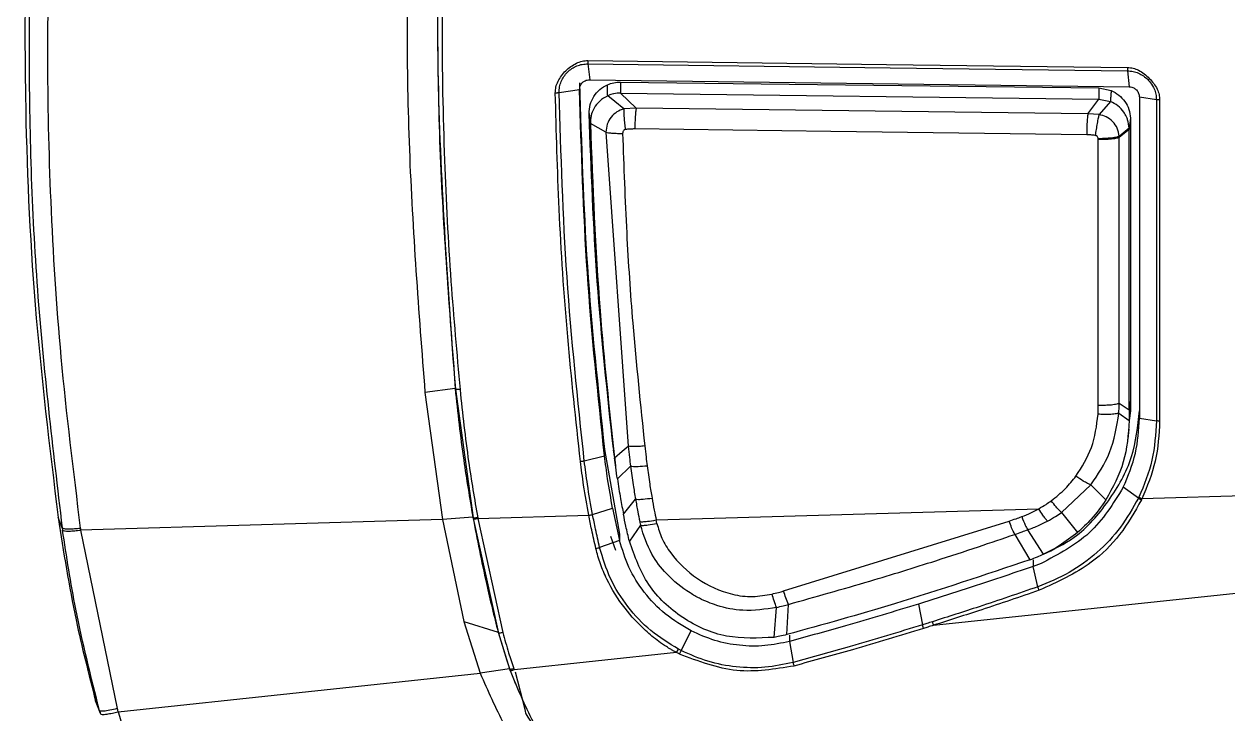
# Model space of a CAD drawing. Extents: x 412 to 492, y 622 to 766.
# Drawn here: x 446.957 to 449.342, y 644.522 to 645.889 of the extents above; entities that cross this region are included whole.
import ezdxf

# ---------------------------------------------------------------- set-up
doc = ezdxf.new("R2010")
doc.units = 0
doc.header["$MEASUREMENT"] = 0
doc.layers.add('1', color=4, linetype='Continuous')
doc.layers.add('GEOMETRY', color=4, linetype='Continuous', lineweight=25)

# ---------------------------------------------------------------- blocks, each defined once
blk = doc.blocks.new('2024 Beam 220V LL')
at = {"layer": 'GEOMETRY'}
for p, q in [((36.1217, 3.0514), (36.1251, 3.0198)), ((37.1907, 3.0443), (37.1905, 3.0418)), ((37.1906, 3.0377), (37.194, 3.0062)), ((36.1251, 3.0198), (37.194, 3.0062)), ((36.1863, 3.0154), (36.1863, 2.9937)), ((36.1863, 3.0154), (37.134, 3.004)), ((36.0647, 2.9947), (36.1051, 3.0005)), ((36.1863, 2.9937), (36.217, 2.9639)), ((36.1863, 2.9937), (37.134, 2.9815)), ((37.1121, 2.9524), (37.134, 2.9815)), ((37.134, 3.004), (37.134, 2.9815)), ((37.134, 3.004), (37.1581, 2.9989)), ((37.134, 2.9815), (37.1568, 2.9769)), ((37.2477, 2.9804), (37.214, 2.9856)), ((36.217, 2.9639), (36.1929, 2.9623)), ((37.1122, 2.9524), (36.2171, 2.9639)), ((37.1568, 2.9769), (37.1341, 2.951)), ((37.2477, 2.9803), (37.2477, 2.344)), ((37.2542, 2.9799), (37.2542, 2.3435)), ((36.124, 2.9528), (36.1264, 2.9335)), ((36.1573, 2.9162), (36.1264, 2.9335)), ((37.1341, 2.951), (37.1122, 2.9524)), ((37.1964, 2.944), (37.1939, 2.924)), ((37.1965, 2.9414), (37.194, 2.9214)), ((37.1965, 2.9413), (37.1964, 2.3848)), ((36.1573, 2.9162), (36.2013, 2.2938)), ((37.194, 2.9239), (37.1741, 2.9076)), ((37.194, 2.9214), (37.1742, 2.9053)), ((37.194, 2.9239), (37.194, 2.9214)), ((37.1327, 2.9014), (37.1327, 2.903)), ((37.1327, 2.3745), (37.1327, 2.9013)), ((37.1742, 2.9053), (37.1741, 2.9076)), ((37.1742, 2.3785), (37.1742, 2.9053)), ((35.8585, 2.4081), (35.7988, 2.4004)), ((35.7988, 2.4004), (35.8333, 2.1486)), ((35.8591, 2.4066), (35.8585, 2.4081)), ((35.8591, 2.4066), (35.8943, 2.1518)), ((37.194, 2.3654), (37.1742, 2.3785)), ((37.1964, 2.3848), (37.194, 2.3654)), ((37.194, 2.3654), (37.194, 2.3448)), ((37.1964, 2.3641), (37.194, 2.3448)), ((37.1964, 2.3848), (37.1964, 2.3641)), ((37.1734, 2.3592), (37.194, 2.3448)), ((37.214, 2.3496), (37.2477, 2.344)), ((37.1917, 2.3079), (37.1941, 2.3273)), ((36.1144, 2.2649), (36.1544, 2.2747)), ((36.1545, 2.2874), (36.1842, 2.1195)), ((36.1545, 2.2748), (36.1545, 2.2874)), ((36.172, 2.2892), (36.1743, 2.2707)), ((36.174, 2.2735), (36.1723, 2.2866)), ((36.174, 2.2736), (36.1763, 2.255)), ((36.18, 2.2288), (36.206, 2.2543)), ((37.06, 2.1625), (37.1178, 2.2172)), ((37.1178, 2.2172), (37.1478, 2.1873)), ((37.2121, 2.191), (37.1822, 2.2125)), ((37.4625, 2.1965), (37.219, 2.1893)), ((36.1309, 2.1582), (36.1706, 2.1707)), ((36.1706, 2.1707), (36.1842, 2.1072)), ((36.192, 2.1591), (36.2159, 2.1888)), ((37.213, 2.1928), (37.2121, 2.1909)), ((35.0801, 2.132), (35.0721, 2.1523)), ((35.8333, 2.1486), (35.1166, 2.1275)), ((35.8937, 2.1533), (35.8333, 2.1486)), ((35.8333, 2.1486), (35.876, 1.9464)), ((35.8943, 2.1518), (35.8937, 2.1533)), ((35.8946, 2.1503), (35.9443, 1.9236)), ((35.9035, 2.1506), (36.1233, 2.1571)), ((35.9035, 2.1506), (35.953, 1.9245)), ((36.2568, 2.1476), (37.0149, 2.1699)), ((36.2583, 2.1405), (36.2568, 2.1476)), ((37.06, 2.1625), (37.0918, 2.1231)), ((35.1166, 2.1275), (35.1891, 1.7737)), ((36.2258, 2.1371), (36.2037, 2.1054)), ((36.5092, 2.0069), (36.9558, 2.1452)), ((37.024, 2.0797), (36.9931, 2.1281)), ((36.1842, 2.1072), (36.1448, 2.0931)), ((36.1666, 2.1156), (36.1763, 2.0879)), ((36.1842, 2.1195), (36.1842, 2.1072)), ((36.9674, 2.1191), (36.997, 2.0688)), ((37.0194, 2.0615), (37.0038, 2.0557)), ((37.0132, 2.0152), (37.0038, 2.0557)), ((37.0039, 2.0689), (37.0039, 2.0557)), ((36.806, 1.9389), (37.5033, 2.0128)), ((36.5157, 1.9204), (36.5188, 1.9804)), ((36.7764, 1.9809), (36.7846, 1.9399)), ((36.4903, 1.915), (36.4954, 1.9742)), ((35.876, 1.9464), (35.9083, 1.8437)), ((35.876, 1.9464), (35.9437, 1.925)), ((35.9437, 1.925), (35.9443, 1.9236)), ((35.9437, 1.925), (35.966, 1.8529)), ((35.9443, 1.9236), (35.9612, 1.8688)), ((36.3065, 1.8889), (36.3263, 1.9277)), ((36.5212, 1.9194), (36.5212, 1.907)), ((36.2971, 1.8849), (35.9764, 1.8509)), ((36.3065, 1.8889), (36.3008, 1.8919)), ((36.5212, 1.907), (36.5281, 1.8654)), ((35.9612, 1.8688), (35.9666, 1.8515)), ((35.1907, 1.7676), (35.9083, 1.8437)), ((35.966, 1.8529), (35.9083, 1.8437)), ((35.9666, 1.8515), (35.966, 1.8529)), ((35.9764, 1.8258), (35.9771, 1.8242)), ((35.1463, 1.789), (35.155, 1.7662)), ((35.1541, 1.7696), (35.1463, 1.789))]:
    blk.add_line(p, q, dxfattribs=at)
at = {"layer": 'GEOMETRY', "flags": 128}
for points in [[(36.1215, 3.058), (36.7133, 3.0504), (37.1907, 3.0443)], [(36.1217, 3.0514), (36.7203, 3.0437), (37.1906, 3.0377)], [(36.1929, 2.9623), (36.1749, 2.9768), (36.1608, 2.9882)], [(37.1097, 2.911), (36.603, 2.9174), (36.2147, 2.9224)], [(36.1743, 2.2707), (36.1894, 2.2837), (36.2013, 2.2938)], [(37.219, 2.1894), (37.2185, 2.1883), (37.2181, 2.1875)], [(35.9033, 2.1521), (35.9034, 2.1513), (35.9035, 2.1506)], [(35.9776, 1.8464), (35.9969, 1.7724), (35.9976, 1.7678), (35.998, 1.7655), (35.998, 1.7652), (35.9981, 1.7651), (35.9981, 1.765), (35.9981, 1.765), (35.9981, 1.765), (35.9981, 1.765), (35.9981, 1.765), (35.9981, 1.765), (35.9981, 1.7649), (35.9982, 1.7647), (35.9987, 1.7637), (36.0027, 1.7569), (36.0324, 1.7117), (36.0917, 1.6373), (36.1559, 1.5679), (36.2361, 1.4934), (36.2738, 1.4656), (36.3261, 1.434), (36.4345, 1.3851), (36.5816, 1.3455)]]:
    blk.add_lwpolyline(points, dxfattribs=at)
at = {"layer": 'GEOMETRY'}
for points, knots in [([(35.0721, 4.0462), (35.0514, 3.868), (35.0104, 3.5165), (35.0023, 3.024), (35.0214, 2.5702), (35.0551, 2.2926), (35.0721, 2.1523)], [0, 0, 0, 0, 0.283158, 0.558604, 0.776831, 1, 1, 1, 1]), ([(35.0801, 4.0237), (35.0614, 3.8666), (35.024, 3.5524), (35.0099, 3.0778), (35.024, 2.6032), (35.0614, 2.2891), (35.0801, 2.132)], [0, 0, 0, 0, 0.250007, 0.500002, 0.749995, 1, 1, 1, 1]), ([(35.116, 4.0135), (35.102, 3.9008), (35.0753, 3.6857), (35.0555, 3.3716), (35.0489, 3.0728), (35.0555, 2.7739), (35.0752, 2.4597), (35.102, 2.2445), (35.116, 2.1316)], [0, 0, 0, 0, 0.1804908, 0.3443497, 0.4998914, 0.6554562, 0.8193864, 1, 1, 1, 1]), ([(35.7988, 3.8454), (35.7865, 3.6856), (35.7617, 3.3649), (35.7617, 2.882), (35.7864, 2.5608), (35.7988, 2.4004)], [0, 0, 0, 0, 0.332135, 0.666616, 1, 1, 1, 1]), ([(35.8585, 3.8418), (35.8478, 3.7076), (35.8264, 3.4402), (35.8187, 2.9612), (35.8434, 2.618), (35.8585, 2.4081)], [0, 0, 0, 0, 0.281226, 0.560483, 1, 1, 1, 1]), ([(35.8591, 3.8401), (35.8469, 3.681), (35.8223, 3.3628), (35.8223, 2.8837), (35.8469, 2.5656), (35.8591, 2.4066)], [0, 0, 0, 0, 0.333334, 0.666667, 1, 1, 1, 1]), ([(35.8682, 3.838), (35.862, 3.7684), (35.8488, 3.6201), (35.8361, 3.383), (35.8309, 3.1265), (35.8358, 2.869), (35.8484, 2.6287), (35.8618, 2.4775), (35.8682, 2.4061)], [0, 0, 0, 0, 0.146057, 0.311401, 0.496566, 0.682527, 0.850056, 1, 1, 1, 1]), ([(36.057, 2.9942), (36.0572, 2.9979), (36.0577, 3.0058), (36.0639, 3.0213), (36.0768, 3.0386), (36.0943, 3.0513), (36.1098, 3.0574), (36.1177, 3.0578), (36.1215, 3.058)], [0, 0, 0, 0, 0.11386, 0.239628, 0.500834, 0.761657, 0.886813, 1, 1, 1, 1]), ([(36.1215, 3.058), (36.1215, 3.0579), (36.1215, 3.0578), (36.1215, 3.0576), (36.1215, 3.0575)], [0, 0, 0, 0, 0.558968, 1, 1, 1, 1]), ([(36.1215, 3.0575), (36.1215, 3.057), (36.1215, 3.0557), (36.1215, 3.0541), (36.1216, 3.0526), (36.1216, 3.0518), (36.1217, 3.0514)], [0, 0, 0, 0, 0.248635, 0.50106, 0.752941, 1, 1, 1, 1]), ([(36.0647, 2.9947), (36.0648, 2.9984), (36.0651, 3.0059), (36.0695, 3.0202), (36.0799, 3.0362), (36.096, 3.0465), (36.1104, 3.051), (36.1179, 3.0513), (36.1217, 3.0514)], [0, 0, 0, 0, 0.124756, 0.249932, 0.499562, 0.749515, 0.875311, 1, 1, 1, 1]), ([(37.1905, 3.0418), (37.1906, 3.0407), (37.1906, 3.0394), (37.1906, 3.0382), (37.1906, 3.0378), (37.1906, 3.0377)], [0, 0, 0, 0, 0.676095, 0.881648, 1, 1, 1, 1]), ([(37.1906, 3.0377), (37.1943, 3.0374), (37.2017, 3.0369), (37.2159, 3.0321), (37.2279, 3.024), (37.2377, 3.0126), (37.2433, 3.0029), (37.2471, 2.9914), (37.2475, 2.9841), (37.2477, 2.9804)], [0, 0, 0, 0, 0.123372, 0.248974, 0.501224, 0.594725, 0.753295, 0.874184, 1, 1, 1, 1]), ([(37.1907, 3.0443), (37.1944, 3.044), (37.202, 3.0433), (37.2174, 3.0372), (37.2345, 3.0235), (37.2478, 3.0063), (37.2536, 2.9909), (37.254, 2.9835), (37.2542, 2.9799)], [0, 0, 0, 0, 0.11374, 0.231957, 0.502357, 0.771351, 0.888162, 1, 1, 1, 1]), ([(36.1051, 3.0005), (36.1053, 3.003), (36.1057, 3.0069), (36.1082, 3.0115), (36.1113, 3.0153), (36.1154, 3.018), (36.1204, 3.0197), (36.1234, 3.0198), (36.1251, 3.0198)], [0, 0, 0, 0, 0.2378516, 0.3642133, 0.4955218, 0.7058158, 0.8425073, 1, 1, 1, 1]), ([(36.1051, 3.0137), (36.1087, 2.8924), (36.116, 2.6498), (36.1416, 2.4082), (36.1545, 2.2874)], [0, 0, 0, 0, 0.499994, 1, 1, 1, 1]), ([(36.124, 2.9528), (36.1243, 2.9588), (36.125, 2.9709), (36.1327, 2.9874), (36.1444, 3.0014), (36.155, 3.0072), (36.1603, 3.0101)], [0, 0, 0, 0, 0.249886, 0.499657, 0.749331, 1, 1, 1, 1]), ([(36.1603, 3.0101), (36.1645, 3.0117), (36.1728, 3.0149), (36.1818, 3.0153), (36.1863, 3.0154)], [0, 0, 0, 0, 0.500553, 1, 1, 1, 1]), ([(36.1608, 2.9882), (36.1607, 2.9895), (36.1606, 2.9931), (36.1605, 2.999), (36.1604, 3.0051), (36.1603, 3.0087), (36.1603, 3.0101)], [0, 0, 0, 0, 0.171422, 0.4933914, 0.8110052, 1, 1, 1, 1]), ([(37.194, 3.0062), (37.1956, 3.006), (37.1987, 3.0057), (37.2036, 3.0036), (37.2078, 3.0005), (37.2109, 2.9966), (37.2133, 2.9919), (37.2137, 2.9881), (37.214, 2.9856)], [0, 0, 0, 0, 0.157969, 0.295639, 0.509403, 0.640318, 0.765712, 1, 1, 1, 1]), ([(36.057, 2.9942), (36.0577, 2.9942), (36.0591, 2.9942), (36.0611, 2.9943), (36.0631, 2.9945), (36.0641, 2.9946), (36.0647, 2.9947)], [0, 0, 0, 0, 0.247233, 0.499935, 0.752672, 1, 1, 1, 1]), ([(36.1068, 2.2637), (36.0978, 2.3459), (36.0797, 2.5123), (36.0634, 2.756), (36.0591, 2.9174), (36.057, 2.9942)], [0, 0, 0, 0, 0.33891, 0.685351, 1, 1, 1, 1]), ([(36.1144, 2.2649), (36.1015, 2.3862), (36.0756, 2.6288), (36.0683, 2.8727), (36.0647, 2.9947)], [0, 0, 0, 0, 0.499978, 1, 1, 1, 1]), ([(36.1608, 2.9882), (36.1552, 2.985), (36.1444, 2.9788), (36.1334, 2.9643), (36.1271, 2.9489), (36.1266, 2.9385), (36.1264, 2.9335)], [0, 0, 0, 0, 0.278669, 0.541097, 0.782299, 1, 1, 1, 1]), ([(36.1863, 2.9937), (36.1819, 2.9935), (36.1773, 2.9932), (36.1709, 2.9918), (36.1666, 2.9907), (36.1628, 2.9891), (36.1608, 2.9882)], [0, 0, 0, 0, 0.500162, 0.526629, 0.75029, 1, 1, 1, 1]), ([(37.1581, 2.9989), (37.1581, 2.9975), (37.1578, 2.9938), (37.1574, 2.9878), (37.157, 2.9818), (37.1568, 2.9782), (37.1568, 2.9769)], [0, 0, 0, 0, 0.185685, 0.503389, 0.82467, 1, 1, 1, 1]), ([(37.1581, 2.9989), (37.1634, 2.9961), (37.1738, 2.9906), (37.1858, 2.9773), (37.1942, 2.9615), (37.1957, 2.9498), (37.1964, 2.944)], [0, 0, 0, 0, 0.249956, 0.499759, 0.749395, 1, 1, 1, 1]), ([(37.214, 2.9856), (37.214, 2.8681), (37.214, 2.656), (37.214, 2.4441), (37.214, 2.3496)], [0, 0, 0, 0, 0.553771, 1, 1, 1, 1]), ([(36.1929, 2.9623), (36.1881, 2.9605), (36.1785, 2.9571), (36.167, 2.9462), (36.1588, 2.9322), (36.1578, 2.9216), (36.1573, 2.9162)], [0, 0, 0, 0, 0.239809, 0.485865, 0.739414, 1, 1, 1, 1]), ([(36.1929, 2.9623), (36.1928, 2.96), (36.1925, 2.9555), (36.193, 2.9451), (36.194, 2.9333), (36.195, 2.9253), (36.1955, 2.9214)], [0, 0, 0, 0, 0.251344, 0.509997, 0.763286, 1, 1, 1, 1]), ([(36.2172, 2.9639), (36.2168, 2.9614), (36.216, 2.9564), (36.2152, 2.9451), (36.2147, 2.9333), (36.2147, 2.926), (36.2147, 2.9224)], [0, 0, 0, 0, 0.2738744, 0.5615067, 0.7861253, 1, 1, 1, 1]), ([(37.1939, 2.924), (37.1933, 2.9296), (37.1923, 2.9373), (37.188, 2.9479), (37.1824, 2.9577), (37.172, 2.969), (37.1619, 2.9743), (37.1568, 2.9769)], [0, 0, 0, 0, 0.249722, 0.340129, 0.499894, 0.74949, 1, 1, 1, 1]), ([(37.2542, 2.9799), (37.2536, 2.9799), (37.2524, 2.9799), (37.2506, 2.98), (37.249, 2.9802), (37.2482, 2.9803), (37.2477, 2.9803)], [0, 0, 0, 0, 0.24786, 0.500009, 0.752154, 1, 1, 1, 1]), ([(36.172, 2.2892), (36.1601, 2.3996), (36.1364, 2.6203), (36.1281, 2.842), (36.124, 2.9528)], [0, 0, 0, 0, 0.500006, 1, 1, 1, 1]), ([(36.1264, 2.9335), (36.1312, 2.8095), (36.1398, 2.588), (36.1638, 2.3677), (36.1743, 2.2707)], [0, 0, 0, 0, 0.559992, 1, 1, 1, 1]), ([(37.1122, 2.9524), (37.1118, 2.95), (37.111, 2.945), (37.1102, 2.9336), (37.1098, 2.9218), (37.1097, 2.9145), (37.1097, 2.911)], [0, 0, 0, 0, 0.273876, 0.561506, 0.786123, 1, 1, 1, 1]), ([(37.1341, 2.951), (37.1336, 2.9488), (37.1324, 2.9445), (37.1304, 2.9339), (37.1283, 2.9218), (37.1272, 2.9136), (37.1266, 2.9096)], [0, 0, 0, 0, 0.250754, 0.508686, 0.763415, 1, 1, 1, 1]), ([(37.1741, 2.9076), (37.1732, 2.9132), (37.1715, 2.924), (37.1618, 2.9376), (37.1491, 2.9473), (37.139, 2.9498), (37.1341, 2.951)], [0, 0, 0, 0, 0.265272, 0.519637, 0.76467, 1, 1, 1, 1]), ([(37.1964, 2.944), (37.1965, 2.9435), (37.1965, 2.9426), (37.1965, 2.9417), (37.1965, 2.9414)], [0, 0, 0, 0, 0.562342, 1, 1, 1, 1]), ([(36.1573, 2.9162), (36.1589, 2.9158), (36.1622, 2.915), (36.1702, 2.9142), (36.1798, 2.9137), (36.1869, 2.9137), (36.1904, 2.9138)], [0, 0, 0, 0, 0.245422, 0.500011, 0.754594, 1, 1, 1, 1]), ([(36.1955, 2.9214), (36.1952, 2.9213), (36.1945, 2.9212), (36.1932, 2.9204), (36.1918, 2.9189), (36.1906, 2.9166), (36.1904, 2.9147), (36.1904, 2.9138)], [0, 0, 0, 0, 0.092626, 0.215101, 0.452844, 0.704062, 1, 1, 1, 1]), ([(36.1904, 2.9138), (36.1927, 2.8479), (36.1971, 2.7224), (36.211, 2.5157), (36.2257, 2.3752), (36.2342, 2.2942)], [0, 0, 0, 0, 0.318052, 0.606449, 1, 1, 1, 1]), ([(36.2147, 2.9224), (36.2113, 2.9224), (36.2049, 2.9224), (36.1985, 2.9217), (36.1955, 2.9214)], [0, 0, 0, 0, 0.527439, 1, 1, 1, 1]), ([(37.1266, 2.9096), (37.1237, 2.91), (37.118, 2.9107), (37.1124, 2.9109), (37.1097, 2.911)], [0, 0, 0, 0, 0.528494, 1, 1, 1, 1]), ([(37.1327, 2.9031), (37.1325, 2.904), (37.1322, 2.9059), (37.1306, 2.9079), (37.1286, 2.9091), (37.1273, 2.9095), (37.1266, 2.9096)], [0, 0, 0, 0, 0.297233, 0.574834, 0.789335, 1, 1, 1, 1]), ([(37.194, 2.3654), (37.194, 2.4691), (37.194, 2.6544), (37.194, 2.8398), (37.194, 2.9214)], [0, 0, 0, 0, 0.5599999, 1, 1, 1, 1]), ([(37.1741, 2.9077), (37.1721, 2.907), (37.1678, 2.9057), (37.1565, 2.9042), (37.1442, 2.9033), (37.1364, 2.9032), (37.1327, 2.9031)], [0, 0, 0, 0, 0.273098, 0.561764, 0.786977, 1, 1, 1, 1]), ([(37.1742, 2.9053), (37.1721, 2.9047), (37.1679, 2.9034), (37.1565, 2.9021), (37.1443, 2.9014), (37.1365, 2.9014), (37.1327, 2.9014)], [0, 0, 0, 0, 0.273039, 0.561709, 0.78695, 1, 1, 1, 1]), ([(35.8585, 2.4081), (35.8637, 2.3607), (35.8728, 2.2755), (35.8873, 2.1909), (35.8937, 2.1533)], [0, 0, 0, 0, 0.5558259, 1, 1, 1, 1]), ([(35.8682, 2.4061), (35.8669, 2.406), (35.8643, 2.4059), (35.8614, 2.4059), (35.8596, 2.4062), (35.8593, 2.4065), (35.8591, 2.4066)], [0, 0, 0, 0, 0.271999, 0.561976, 0.787992, 1, 1, 1, 1]), ([(35.8682, 2.4061), (35.8733, 2.3584), (35.8825, 2.2734), (35.8969, 2.1891), (35.9033, 2.1521)], [0, 0, 0, 0, 0.561254, 1, 1, 1, 1]), ([(37.0222, 2.0789), (37.0439, 2.0893), (37.0958, 2.114), (37.1551, 2.1838), (37.2044, 2.2689), (37.2109, 2.3331), (37.214, 2.3639)], [0, 0, 0, 0, 0.197101, 0.471418, 0.745615, 1, 1, 1, 1]), ([(37.1323, 2.3571), (37.1324, 2.3603), (37.1326, 2.3661), (37.1327, 2.3719), (37.1327, 2.3745)], [0, 0, 0, 0, 0.555011, 1, 1, 1, 1]), ([(37.1742, 2.3785), (37.1721, 2.3778), (37.1679, 2.3765), (37.1565, 2.3751), (37.1443, 2.3745), (37.1365, 2.3745), (37.1327, 2.3745)], [0, 0, 0, 0, 0.273044, 0.561717, 0.786955, 1, 1, 1, 1]), ([(37.1734, 2.3592), (37.1736, 2.3628), (37.174, 2.3692), (37.1741, 2.3756), (37.1742, 2.3785)], [0, 0, 0, 0, 0.555688, 1, 1, 1, 1]), ([(37.0885, 2.2345), (37.1001, 2.2528), (37.1239, 2.2903), (37.1294, 2.3345), (37.1323, 2.3571)], [0, 0, 0, 0, 0.488895, 1, 1, 1, 1]), ([(37.1178, 2.2172), (37.1318, 2.2378), (37.161, 2.2808), (37.1692, 2.3323), (37.1734, 2.3592)], [0, 0, 0, 0, 0.479675, 1, 1, 1, 1]), ([(37.1734, 2.3592), (37.1713, 2.3586), (37.1669, 2.3575), (37.1557, 2.3567), (37.1437, 2.3565), (37.136, 2.3569), (37.1323, 2.3571)], [0, 0, 0, 0, 0.273296, 0.561653, 0.786703, 1, 1, 1, 1]), ([(37.194, 2.3448), (37.192, 2.3168), (37.1879, 2.2609), (37.1612, 2.2118), (37.1478, 2.1873)], [0, 0, 0, 0, 0.500004, 1, 1, 1, 1]), ([(37.1822, 2.2125), (37.1915, 2.2347), (37.2099, 2.2785), (37.2127, 2.3261), (37.214, 2.3496)], [0, 0, 0, 0, 0.506786, 1, 1, 1, 1]), ([(37.2477, 2.344), (37.2463, 2.3178), (37.2433, 2.2653), (37.2232, 2.2169), (37.2131, 2.1927)], [0, 0, 0, 0, 0.499916, 1, 1, 1, 1]), ([(37.2542, 2.3435), (37.2527, 2.3168), (37.2498, 2.2633), (37.2292, 2.214), (37.219, 2.1894)], [0, 0, 0, 0, 0.500252, 1, 1, 1, 1]), ([(37.2542, 2.3435), (37.2528, 2.3436), (37.2504, 2.3437), (37.2485, 2.3439), (37.2477, 2.344)], [0, 0, 0, 0, 0.560191, 1, 1, 1, 1]), ([(36.2342, 2.2942), (36.2303, 2.2938), (36.2224, 2.2931), (36.2099, 2.2928), (36.2045, 2.2934), (36.2013, 2.2938)], [0, 0, 0, 0, 0.276323, 0.562822, 1, 1, 1, 1]), ([(36.2013, 2.2938), (36.2021, 2.2864), (36.2037, 2.2732), (36.2053, 2.2601), (36.206, 2.2543)], [0, 0, 0, 0, 0.563212, 1, 1, 1, 1]), ([(36.2342, 2.2942), (36.2351, 2.2869), (36.2366, 2.2738), (36.2382, 2.2608), (36.2389, 2.255)], [0, 0, 0, 0, 0.559906, 1, 1, 1, 1]), ([(36.1706, 2.1707), (36.1671, 2.1901), (36.1609, 2.2246), (36.1564, 2.2595), (36.1545, 2.2748)], [0, 0, 0, 0, 0.560339, 1, 1, 1, 1]), ([(36.18, 2.2288), (36.1788, 2.2366), (36.1768, 2.2505), (36.1751, 2.2645), (36.1743, 2.2707)], [0, 0, 0, 0, 0.559999, 1, 1, 1, 1]), ([(36.1068, 2.2637), (36.1083, 2.2639), (36.1111, 2.2642), (36.1134, 2.2647), (36.1144, 2.2649)], [0, 0, 0, 0, 0.560002, 1, 1, 1, 1]), ([(36.1233, 2.1571), (36.1197, 2.1769), (36.1133, 2.2123), (36.1087, 2.248), (36.1068, 2.2637)], [0, 0, 0, 0, 0.559752, 1, 1, 1, 1]), ([(36.1309, 2.1582), (36.1273, 2.1781), (36.1209, 2.2135), (36.1164, 2.2492), (36.1144, 2.2649)], [0, 0, 0, 0, 0.559996, 1, 1, 1, 1]), ([(36.206, 2.2543), (36.2079, 2.2541), (36.2116, 2.2536), (36.2226, 2.2535), (36.2328, 2.2545), (36.2389, 2.255)], [0, 0, 0, 0, 0.276311, 0.562846, 1, 1, 1, 1]), ([(36.206, 2.2543), (36.2077, 2.2419), (36.2106, 2.22), (36.2143, 2.1982), (36.2159, 2.1888)], [0, 0, 0, 0, 0.5702091, 1, 1, 1, 1]), ([(36.2389, 2.255), (36.2406, 2.2429), (36.2434, 2.2215), (36.247, 2.2002), (36.2486, 2.1911)], [0, 0, 0, 0, 0.5693445, 1, 1, 1, 1]), ([(36.18, 2.2288), (36.182, 2.2157), (36.1856, 2.1925), (36.1901, 2.1693), (36.192, 2.1591)], [0, 0, 0, 0, 0.560011, 1, 1, 1, 1]), ([(37.0394, 2.1856), (37.0491, 2.1934), (37.0673, 2.2079), (37.0818, 2.2261), (37.0885, 2.2345)], [0, 0, 0, 0, 0.536037, 1, 1, 1, 1]), ([(37.1178, 2.2172), (37.1157, 2.218), (37.1115, 2.2198), (37.1015, 2.2254), (37.0934, 2.2311), (37.0885, 2.2345)], [0, 0, 0, 0, 0.276687, 0.562549, 1, 1, 1, 1]), ([(36.2159, 2.1888), (36.2177, 2.1887), (36.2215, 2.1883), (36.2324, 2.1888), (36.2425, 2.1902), (36.2486, 2.1911)], [0, 0, 0, 0, 0.276305, 0.56284, 1, 1, 1, 1]), ([(36.2159, 2.1888), (36.2174, 2.1805), (36.22, 2.1657), (36.223, 2.1509), (36.2243, 2.1443)], [0, 0, 0, 0, 0.558633, 1, 1, 1, 1]), ([(36.2486, 2.1911), (36.25, 2.183), (36.2526, 2.1685), (36.2555, 2.154), (36.2568, 2.1476)], [0, 0, 0, 0, 0.558562, 1, 1, 1, 1]), ([(37.2122, 2.1909), (37.2011, 2.1711), (37.1788, 2.1315), (37.1315, 2.0821), (37.0765, 2.0413), (37.0343, 2.0239), (37.0132, 2.0152)], [0, 0, 0, 0, 0.24982, 0.500108, 0.750265, 1, 1, 1, 1]), ([(37.0149, 2.1699), (37.0197, 2.1727), (37.0281, 2.1776), (37.036, 2.1832), (37.0394, 2.1856)], [0, 0, 0, 0, 0.5708386, 1, 1, 1, 1]), ([(37.2181, 2.1875), (37.2048, 2.1638), (37.1788, 2.1172), (37.1114, 2.0517), (37.0513, 2.0245), (37.0153, 2.0082)], [0, 0, 0, 0, 0.293408, 0.576904, 1, 1, 1, 1]), ([(37.06, 2.1625), (37.0584, 2.164), (37.0552, 2.1668), (37.0481, 2.1744), (37.0427, 2.1814), (37.0394, 2.1856)], [0, 0, 0, 0, 0.277301, 0.562081, 1, 1, 1, 1]), ([(37.1478, 2.1873), (37.1386, 2.1742), (37.1222, 2.1508), (37.1011, 2.1316), (37.0918, 2.1231)], [0, 0, 0, 0, 0.55976, 1, 1, 1, 1]), ([(37.2122, 2.1908), (37.2126, 2.1906), (37.2134, 2.19), (37.2148, 2.1891), (37.2164, 2.1883), (37.2176, 2.1877), (37.2181, 2.1874)], [0, 0, 0, 0, 0.247895, 0.500181, 0.752374, 1, 1, 1, 1]), ([(37.2191, 2.1893), (37.2178, 2.19), (37.2155, 2.1912), (37.2138, 2.1923), (37.2131, 2.1928)], [0, 0, 0, 0, 0.560005, 1, 1, 1, 1]), ([(35.0721, 2.1523), (35.0828, 2.0844), (35.102, 1.9622), (35.1327, 1.8423), (35.1463, 1.789)], [0, 0, 0, 0, 0.555354, 1, 1, 1, 1]), ([(35.8937, 2.1533), (35.9022, 2.1093), (35.917, 2.0328), (35.9357, 1.9571), (35.9437, 1.925)], [0, 0, 0, 0, 0.575194, 1, 1, 1, 1]), ([(35.9033, 2.1522), (35.902, 2.152), (35.8994, 2.1516), (35.8965, 2.1514), (35.8948, 2.1515), (35.8945, 2.1517), (35.8943, 2.1519)], [0, 0, 0, 0, 0.272003, 0.561981, 0.787995, 1, 1, 1, 1]), ([(35.8943, 2.1518), (35.8944, 2.1516), (35.8945, 2.1511), (35.8946, 2.1506), (35.8946, 2.1503)], [0, 0, 0, 0, 0.560004, 1, 1, 1, 1]), ([(35.8946, 2.1503), (35.8948, 2.1502), (35.8953, 2.1499), (35.8976, 2.1499), (35.9005, 2.1502), (35.9026, 2.1505), (35.9035, 2.1506)], [0, 0, 0, 0, 0.272029, 0.562008, 0.78801, 1, 1, 1, 1]), ([(36.1233, 2.1571), (36.1239, 2.1572), (36.1253, 2.1573), (36.1274, 2.1576), (36.1293, 2.1579), (36.1304, 2.1581), (36.1309, 2.1582)], [0, 0, 0, 0, 0.2473, 0.500004, 0.752706, 1, 1, 1, 1]), ([(36.1374, 2.0911), (36.1345, 2.1034), (36.1295, 2.1254), (36.1252, 2.1474), (36.1233, 2.1571)], [0, 0, 0, 0, 0.562728, 1, 1, 1, 1]), ([(36.1448, 2.0931), (36.142, 2.1052), (36.1371, 2.1269), (36.1328, 2.1487), (36.1309, 2.1582)], [0, 0, 0, 0, 0.560025, 1, 1, 1, 1]), ([(36.2037, 2.1054), (36.2014, 2.1154), (36.1972, 2.1332), (36.1936, 2.1512), (36.192, 2.1591)], [0, 0, 0, 0, 0.5599988, 1, 1, 1, 1]), ([(36.2243, 2.1443), (36.2261, 2.1442), (36.2299, 2.144), (36.2407, 2.1449), (36.2508, 2.1466), (36.2568, 2.1476)], [0, 0, 0, 0, 0.276305, 0.562844, 1, 1, 1, 1]), ([(36.9558, 2.1452), (36.9605, 2.1469), (36.9689, 2.1498), (36.9772, 2.1528), (36.9809, 2.1542)], [0, 0, 0, 0, 0.559247, 1, 1, 1, 1]), ([(36.9809, 2.1542), (36.9871, 2.1566), (36.9988, 2.1612), (37.0098, 2.1671), (37.0149, 2.1699)], [0, 0, 0, 0, 0.532204, 1, 1, 1, 1]), ([(36.9809, 2.1542), (36.9833, 2.1483), (36.9877, 2.1376), (36.9914, 2.131), (36.9931, 2.1281)], [0, 0, 0, 0, 0.559998, 1, 1, 1, 1]), ([(37.0318, 2.1452), (37.0305, 2.1468), (37.0278, 2.15), (37.022, 2.1582), (37.0176, 2.1655), (37.0149, 2.1699)], [0, 0, 0, 0, 0.277478, 0.561949, 1, 1, 1, 1]), ([(37.0318, 2.1452), (37.0373, 2.1483), (37.047, 2.1537), (37.0561, 2.1599), (37.06, 2.1625)], [0, 0, 0, 0, 0.57031, 1, 1, 1, 1]), ([(35.0801, 2.132), (35.081, 2.1314), (35.0827, 2.1301), (35.0923, 2.1297), (35.104, 2.1303), (35.1121, 2.1312), (35.116, 2.1316)], [0, 0, 0, 0, 0.272011, 0.561991, 0.788002, 1, 1, 1, 1]), ([(35.0801, 2.132), (35.0802, 2.1312), (35.0804, 2.1298), (35.0806, 2.1284), (35.0807, 2.1277)], [0, 0, 0, 0, 0.56, 1, 1, 1, 1]), ([(35.0807, 2.1277), (35.0816, 2.1271), (35.0833, 2.1259), (35.0929, 2.1255), (35.1046, 2.126), (35.1127, 2.127), (35.1166, 2.1274)], [0, 0, 0, 0, 0.272013, 0.56199, 0.787999, 1, 1, 1, 1]), ([(35.1541, 1.7696), (35.1373, 1.8364), (35.1074, 1.9547), (35.0888, 2.0753), (35.0807, 2.1277)], [0, 0, 0, 0, 0.564577, 1, 1, 1, 1]), ([(35.116, 2.1316), (35.1162, 2.1308), (35.1163, 2.1295), (35.1165, 2.1281), (35.1166, 2.1275)], [0, 0, 0, 0, 0.559815, 1, 1, 1, 1]), ([(36.2243, 2.1443), (36.2246, 2.143), (36.2251, 2.1405), (36.2256, 2.1381), (36.2258, 2.1371)], [0, 0, 0, 0, 0.5599941, 1, 1, 1, 1]), ([(36.2258, 2.1371), (36.2277, 2.137), (36.2314, 2.1368), (36.2422, 2.1377), (36.2522, 2.1395), (36.2583, 2.1405)], [0, 0, 0, 0, 0.276303, 0.562842, 1, 1, 1, 1]), ([(36.4954, 1.9742), (36.473, 1.9708), (36.4334, 1.9648), (36.3814, 1.9755), (36.3471, 1.9895), (36.3128, 2.0091), (36.2786, 2.0366), (36.2437, 2.0823), (36.2322, 2.1175), (36.2258, 2.1371)], [0, 0, 0, 0, 0.193812, 0.344006, 0.450173, 0.51207, 0.683374, 0.823789, 1, 1, 1, 1]), ([(36.2583, 2.1405), (36.2612, 2.1307), (36.2673, 2.1099), (36.2921, 2.0708), (36.3368, 2.0275), (36.3956, 2.0007), (36.4476, 1.9939), (36.4736, 1.9986), (36.4864, 2.0009)], [0, 0, 0, 0, 0.105074, 0.221592, 0.470549, 0.730104, 0.867134, 1, 1, 1, 1]), ([(36.9674, 2.1191), (36.9653, 2.123), (36.9616, 2.13), (36.9576, 2.1406), (36.9558, 2.1452)], [0, 0, 0, 0, 0.56, 1, 1, 1, 1]), ([(36.9674, 2.1191), (36.9722, 2.1208), (36.9807, 2.1238), (36.9893, 2.1268), (36.9931, 2.1281)], [0, 0, 0, 0, 0.559073, 1, 1, 1, 1]), ([(36.9931, 2.1281), (37.0006, 2.131), (37.0138, 2.136), (37.0264, 2.1424), (37.0318, 2.1452)], [0, 0, 0, 0, 0.565433, 1, 1, 1, 1]), ([(37.0918, 2.1231), (37.0799, 2.1138), (37.0588, 2.0971), (37.0347, 2.085), (37.024, 2.0797)], [0, 0, 0, 0, 0.559772, 1, 1, 1, 1]), ([(36.3263, 1.9277), (36.3086, 1.9382), (36.2736, 1.9589), (36.2322, 2.003), (36.2007, 2.0526), (36.1897, 2.0892), (36.1842, 2.1072)], [0, 0, 0, 0, 0.260096, 0.513407, 0.760013, 1, 1, 1, 1]), ([(36.4903, 1.915), (36.4586, 1.9134), (36.3954, 1.9102), (36.3066, 1.9498), (36.2356, 2.0161), (36.2143, 2.0756), (36.2037, 2.1054)], [0, 0, 0, 0, 0.250082, 0.500046, 0.749999, 1, 1, 1, 1]), ([(36.5188, 1.9804), (36.5726, 1.9955), (36.6704, 2.0228), (36.7956, 2.0618), (36.8913, 2.093), (36.9434, 2.1109), (36.9674, 2.1191)], [0, 0, 0, 0, 0.356629, 0.648431, 0.8378, 1, 1, 1, 1]), ([(36.1374, 2.0911), (36.1389, 2.0914), (36.1417, 2.0921), (36.1439, 2.0928), (36.1448, 2.0931)], [0, 0, 0, 0, 0.559986, 1, 1, 1, 1]), ([(36.2971, 1.8849), (36.2971, 1.8849), (36.2971, 1.8849), (36.2971, 1.8849), (36.2971, 1.885), (36.297, 1.8851), (36.2967, 1.8851), (36.2964, 1.8854), (36.2958, 1.8856), (36.2948, 1.8862), (36.2931, 1.8871), (36.29, 1.8888), (36.2845, 1.892), (36.2748, 1.898), (36.2576, 1.9098), (36.2286, 1.9336), (36.1918, 1.9736), (36.166, 2.0148), (36.1521, 2.0454), (36.1462, 2.0605), (36.1412, 2.0757), (36.1387, 2.086), (36.1374, 2.0911)], [0, 0, 0, 0, 0.0000721, 0.0001393, 0.0002106, 0.0002936, 0.0018196, 0.0029693, 0.0050231, 0.0086932, 0.015255, 0.0269992, 0.0480607, 0.0859813, 0.154826, 0.2806832, 0.5037932, 0.758871, 0.8203927, 0.8810312, 0.9408104, 1, 1, 1, 1]), ([(36.3008, 1.8918), (36.282, 1.9033), (36.2445, 1.9263), (36.1993, 1.9747), (36.1638, 2.0304), (36.1511, 2.0722), (36.1448, 2.0931)], [0, 0, 0, 0, 0.25007, 0.500026, 0.750021, 1, 1, 1, 1]), ([(36.997, 2.0688), (37.0021, 2.0707), (37.0113, 2.074), (37.0201, 2.078), (37.024, 2.0797)], [0, 0, 0, 0, 0.559718, 1, 1, 1, 1]), ([(36.997, 2.0688), (36.9079, 2.0388), (36.7488, 1.9852), (36.5869, 1.9402), (36.5157, 1.9204)], [0, 0, 0, 0, 0.559993, 1, 1, 1, 1]), ([(37.0038, 2.0557), (36.9609, 2.041), (36.8854, 2.0151), (36.8092, 1.9912), (36.7764, 1.9809)], [0, 0, 0, 0, 0.5683959, 1, 1, 1, 1]), ([(36.4864, 2.0009), (36.4906, 2.0019), (36.4983, 2.0039), (36.5059, 2.0059), (36.5092, 2.0069)], [0, 0, 0, 0, 0.55911, 1, 1, 1, 1]), ([(36.5188, 1.9804), (36.5171, 1.9844), (36.514, 1.9914), (36.5107, 2.0021), (36.5092, 2.0069)], [0, 0, 0, 0, 0.56, 1, 1, 1, 1]), ([(37.0132, 2.0152), (36.9743, 2.0019), (36.9049, 1.978), (36.8349, 1.9558), (36.8041, 1.946)], [0, 0, 0, 0, 0.5600369, 1, 1, 1, 1]), ([(37.0153, 2.0082), (36.9775, 1.9952), (36.908, 1.9713), (36.8379, 1.949), (36.806, 1.9389)], [0, 0, 0, 0, 0.544347, 1, 1, 1, 1]), ([(37.0153, 2.0082), (37.0151, 2.0088), (37.0147, 2.01), (37.0141, 2.0119), (37.0136, 2.0137), (37.0133, 2.0147), (37.0132, 2.0152)], [0, 0, 0, 0, 0.247636, 0.50005, 0.752438, 1, 1, 1, 1]), ([(36.4954, 1.9742), (36.4937, 1.9782), (36.4908, 1.9853), (36.4877, 1.9961), (36.4864, 2.0009)], [0, 0, 0, 0, 0.56, 1, 1, 1, 1]), ([(36.4954, 1.9742), (36.4997, 1.9753), (36.5075, 1.9774), (36.5153, 1.9795), (36.5188, 1.9804)], [0, 0, 0, 0, 0.5591891, 1, 1, 1, 1]), ([(36.7764, 1.9809), (36.7284, 1.9663), (36.6437, 1.9405), (36.5582, 1.9171), (36.5212, 1.907)], [0, 0, 0, 0, 0.566404, 1, 1, 1, 1]), ([(36.7846, 1.9399), (36.7369, 1.9253), (36.6517, 1.8993), (36.5659, 1.8758), (36.5281, 1.8654)], [0, 0, 0, 0, 0.559976, 1, 1, 1, 1]), ([(36.7865, 1.9328), (36.7396, 1.9184), (36.6544, 1.8924), (36.5685, 1.8688), (36.5298, 1.8582)], [0, 0, 0, 0, 0.550236, 1, 1, 1, 1]), ([(36.8041, 1.946), (36.8004, 1.9448), (36.7939, 1.9428), (36.7874, 1.9408), (36.7846, 1.9399)], [0, 0, 0, 0, 0.559971, 1, 1, 1, 1]), ([(36.7865, 1.9328), (36.786, 1.9342), (36.7852, 1.9367), (36.7848, 1.9389), (36.7846, 1.9399)], [0, 0, 0, 0, 0.560131, 1, 1, 1, 1]), ([(36.806, 1.9389), (36.8024, 1.9377), (36.7959, 1.9357), (36.7894, 1.9337), (36.7865, 1.9328)], [0, 0, 0, 0, 0.56014, 1, 1, 1, 1]), ([(36.8041, 1.946), (36.8044, 1.9447), (36.8049, 1.9425), (36.8057, 1.94), (36.806, 1.9389)], [0, 0, 0, 0, 0.559968, 1, 1, 1, 1]), ([(35.953, 1.9245), (35.9518, 1.9242), (35.9493, 1.9236), (35.9464, 1.9233), (35.9447, 1.9232), (35.9444, 1.9234), (35.9443, 1.9236)], [0, 0, 0, 0, 0.27199, 0.561941, 0.787956, 1, 1, 1, 1]), ([(35.953, 1.9245), (35.9567, 1.9111), (35.9632, 1.8872), (35.9714, 1.8637), (35.9751, 1.8533)], [0, 0, 0, 0, 0.556769, 1, 1, 1, 1]), ([(36.5157, 1.9204), (36.511, 1.9193), (36.5026, 1.9171), (36.494, 1.9157), (36.4903, 1.915)], [0, 0, 0, 0, 0.559606, 1, 1, 1, 1]), ([(36.3007, 1.8919), (36.3001, 1.8907), (36.2989, 1.8885), (36.2976, 1.886), (36.297, 1.8849)], [0, 0, 0, 0, 0.559997, 1, 1, 1, 1]), ([(36.3029, 1.8819), (36.3018, 1.8825), (36.2999, 1.8835), (36.298, 1.8845), (36.2972, 1.8849)], [0, 0, 0, 0, 0.560152, 1, 1, 1, 1]), ([(36.303, 1.8818), (36.3033, 1.8824), (36.3039, 1.8837), (36.3048, 1.8855), (36.3058, 1.8873), (36.3063, 1.8883), (36.3066, 1.8889)], [0, 0, 0, 0, 0.247269, 0.500004, 0.752737, 1, 1, 1, 1]), ([(36.5281, 1.8654), (36.5096, 1.8614), (36.4725, 1.8535), (36.4153, 1.8552), (36.3588, 1.8654), (36.3239, 1.881), (36.3065, 1.8888)], [0, 0, 0, 0, 0.249839, 0.499952, 0.750073, 1, 1, 1, 1]), ([(36.5298, 1.8582), (36.4917, 1.8519), (36.4143, 1.8393), (36.3405, 1.8676), (36.3029, 1.8819)], [0, 0, 0, 0, 0.491869, 1, 1, 1, 1]), ([(36.5281, 1.8654), (36.5283, 1.8641), (36.5288, 1.8618), (36.5295, 1.8593), (36.5298, 1.8582)], [0, 0, 0, 0, 0.5600021, 1, 1, 1, 1]), ([(35.9083, 1.8437), (35.9232, 1.8094), (35.9525, 1.7418), (36.0123, 1.6502), (36.0809, 1.5684), (36.1838, 1.4735), (36.3039, 1.3989), (36.4354, 1.3467), (36.5055, 1.3313), (36.5408, 1.3235)], [0, 0, 0, 0, 0.1315528, 0.2590838, 0.3834727, 0.5059401, 0.7494709, 0.8734268, 1, 1, 1, 1]), ([(35.9751, 1.8533), (35.9739, 1.8529), (35.9714, 1.8521), (35.9687, 1.8515), (35.967, 1.8513), (35.9667, 1.8514), (35.9666, 1.8515)], [0, 0, 0, 0, 0.272016, 0.561981, 0.787987, 1, 1, 1, 1]), ([(35.9666, 1.8515), (35.9668, 1.851), (35.9671, 1.8502), (35.9674, 1.8494), (35.9675, 1.849)], [0, 0, 0, 0, 0.560002, 1, 1, 1, 1]), ([(35.9754, 1.8506), (35.9743, 1.8502), (35.9719, 1.8495), (35.9694, 1.8489), (35.9679, 1.8487), (35.9676, 1.8489), (35.9675, 1.849)], [0, 0, 0, 0, 0.275034, 0.56467, 0.789197, 1, 1, 1, 1]), ([(35.9675, 1.849), (35.9817, 1.8147), (36.0076, 1.7521), (36.0565, 1.6736), (36.1105, 1.6031), (36.1762, 1.5347), (36.2644, 1.4643), (36.3661, 1.4051), (36.4643, 1.3665), (36.5321, 1.3485), (36.5665, 1.3415), (36.5769, 1.3396), (36.5804, 1.339)], [0, 0, 0, 0, 0.133691, 0.244364, 0.332026, 0.453442, 0.584773, 0.736352, 0.87419, 0.962102, 0.987307, 1, 1, 1, 1]), ([(35.1891, 1.7737), (35.1841, 1.7725), (35.174, 1.7701), (35.1626, 1.7685), (35.1558, 1.7684), (35.1546, 1.7692), (35.1541, 1.7696)], [0, 0, 0, 0, 0.272014, 0.561974, 0.78798, 1, 1, 1, 1]), ([(35.1541, 1.7696), (35.1544, 1.7684), (35.155, 1.7663), (35.1556, 1.7642), (35.1558, 1.7633)], [0, 0, 0, 0, 0.560001, 1, 1, 1, 1]), ([(35.1558, 1.7633), (35.1566, 1.7628), (35.1584, 1.7618), (35.1676, 1.7626), (35.179, 1.7647), (35.1869, 1.7666), (35.1907, 1.7676)], [0, 0, 0, 0, 0.272013, 0.56197, 0.787974, 1, 1, 1, 1]), ([(35.1891, 1.7737), (35.1894, 1.7725), (35.1899, 1.7705), (35.1905, 1.7685), (35.1907, 1.7676)], [0, 0, 0, 0, 0.561036, 1, 1, 1, 1]), ([(35.1907, 1.7676), (35.198, 1.7436), (35.2125, 1.6959), (35.2413, 1.6271), (35.2749, 1.5614), (35.3078, 1.5075), (35.3391, 1.4639), (35.3682, 1.4291), (35.4016, 1.3941), (35.4397, 1.3593), (35.5115, 1.302), (35.6049, 1.2485), (35.7197, 1.203), (35.7844, 1.1865), (35.818, 1.1779)], [0, 0, 0, 0, 0.083116, 0.165385, 0.246887, 0.327671, 0.374356, 0.424302, 0.477583, 0.534274, 0.594458, 0.780502, 0.885932, 1, 1, 1, 1])]:
    blk.add_open_spline(points, degree=3, knots=knots, dxfattribs=at)
for points in [[(36.1545, 2.2748), (36.1416, 2.3954), (36.116, 2.6367), (36.1087, 2.8792), (36.1051, 3.0005)], [(37.1822, 2.2125), (37.1621, 2.18), (37.1219, 2.1151), (37.0535, 2.0794), (37.0194, 2.0615)], [(36.5212, 1.907), (36.5049, 1.9035), (36.4723, 1.8966), (36.4219, 1.8979), (36.3723, 1.9072), (36.3416, 1.9208), (36.3263, 1.9277)]]:
    blk.add_open_spline(points, degree=3, dxfattribs=at)

msp = doc.modelspace()

# ---------------------------------------------------------------- block references
at = {"layer": '1'}
msp.add_blockref('2024 Beam 220V LL', (411.9528, 642.7586), dxfattribs=at)

doc.saveas('drawing.dxf')
